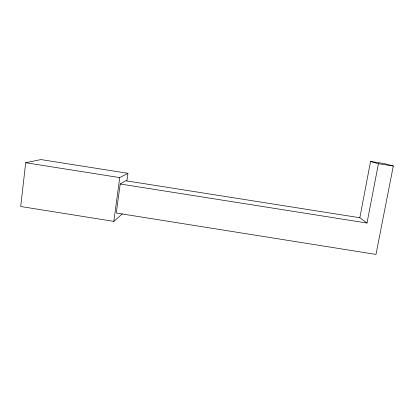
<?xml version="1.0" encoding="UTF-8"?>
<svg xmlns="http://www.w3.org/2000/svg" width="414" height="414" viewBox="0 0 414 414"><rect width="100%" height="100%" fill="white"/><g stroke="black" fill="none" stroke-linecap="round" stroke-linejoin="round"><path stroke-width="0.62" d="M126.881 180.908L127.926 173.3L40.903 159.581L25.689 162.738L20.7 206.503L113.819 221.381L122.363 213.862M113.819 221.381L119.749 177.59L127.926 173.3M359.823 217.733L125.737 180.752L120.21 183.992L116.272 213.024L375.979 254.419L393.3 166.03L384.647 163.654L370.556 161.465L359.823 217.733L367.006 223.022L378.427 163.711L370.556 161.465M378.427 163.711L393.3 166.03M25.689 162.738L119.749 177.59M120.21 183.992L367.006 223.022"/></g></svg>
